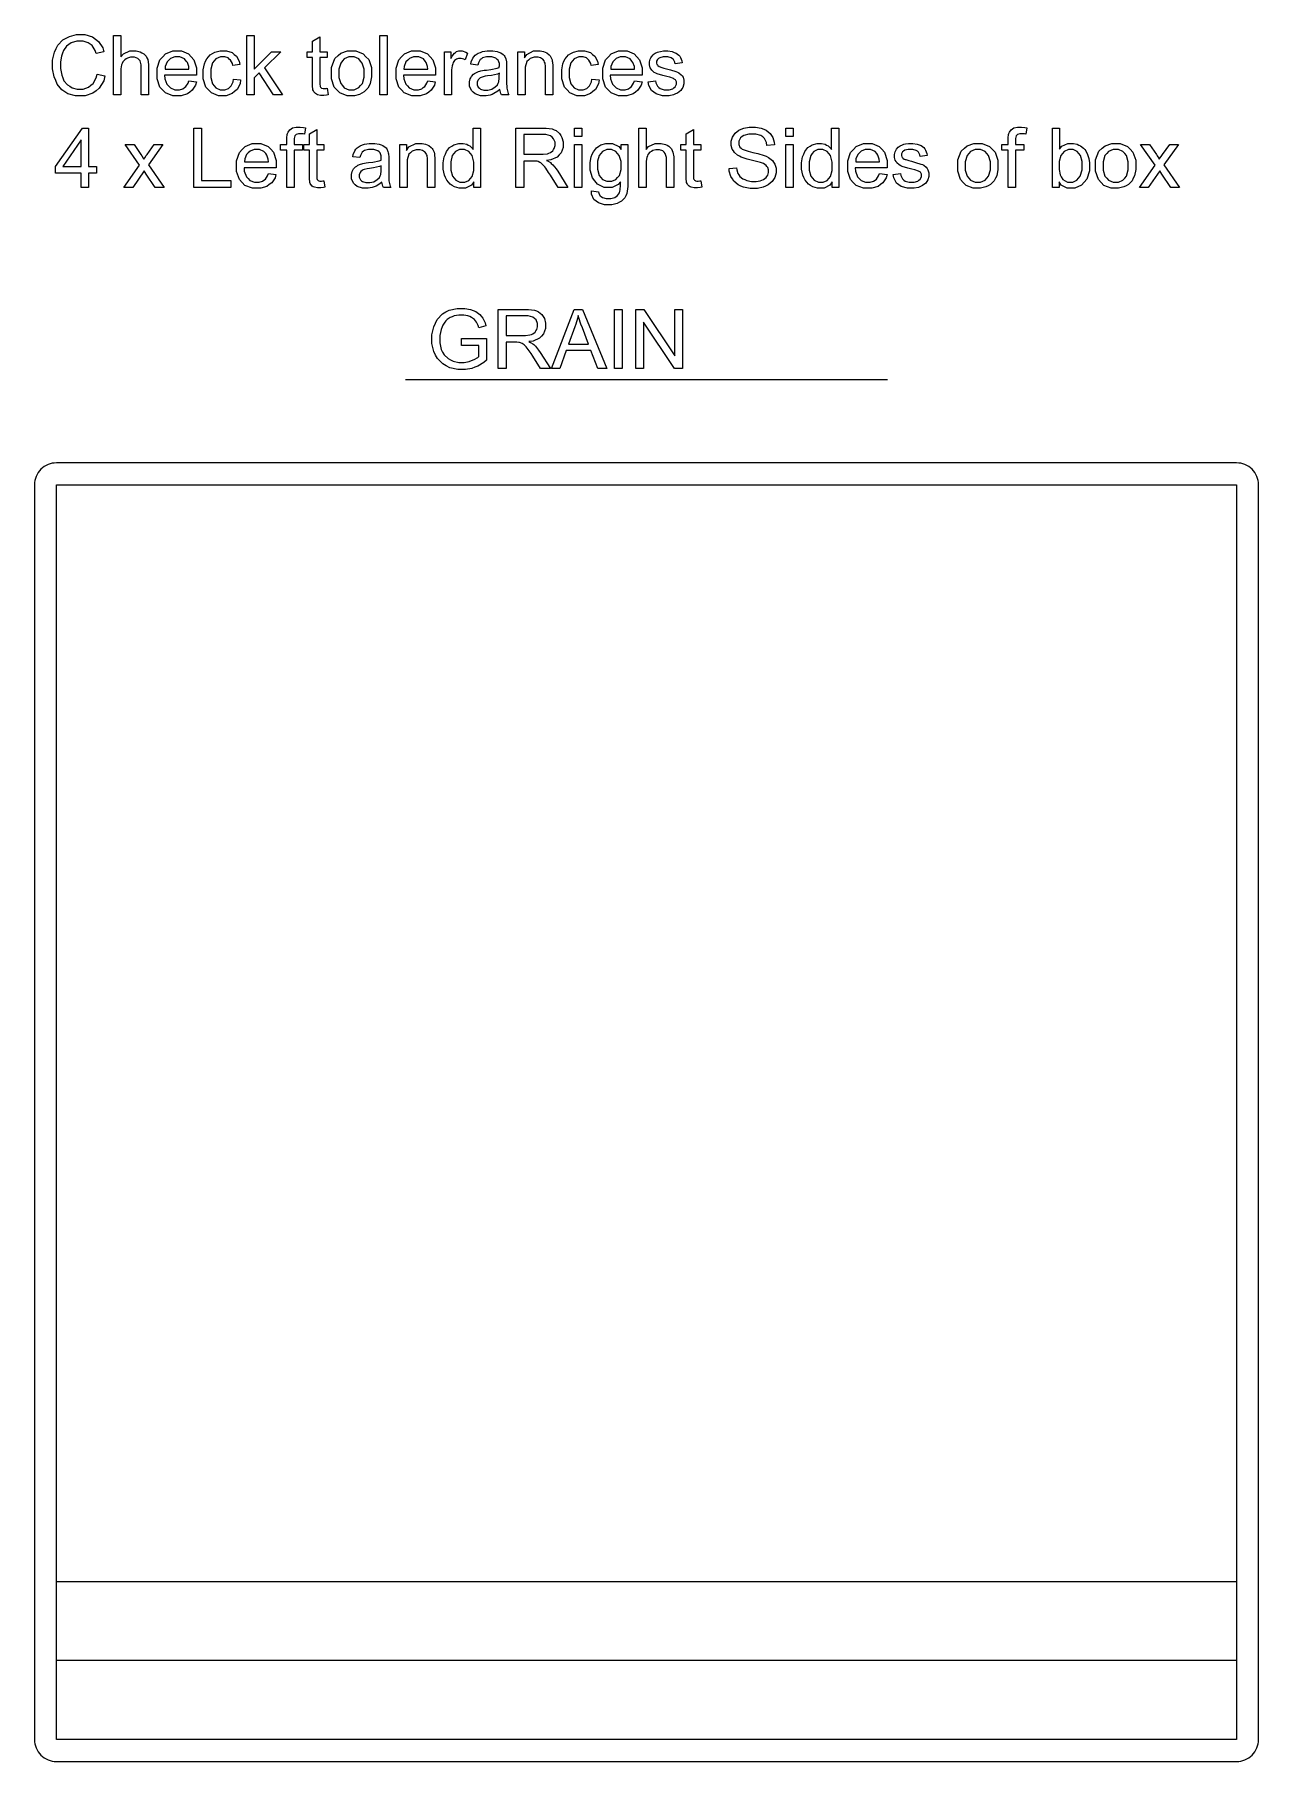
# Model space of a CAD drawing. Extents: x -3889 to -458, y -943 to -393.
# Drawn here: x -2701.5 to -2422.5, y -815.1 to -421.4 of the extents above; entities that cross this region are included whole.
import ezdxf

# ---------------------------------------------------------------- set-up
doc = ezdxf.new("R2010")
doc.units = 0
for name, color, linetype in [('ANNO', 7, 'CONTINUOUS'), ('NEST-BOUNDARY', 7, 'CONTINUOUS'), ('POCKET-6_2', 30, 'CONTINUOUS'), ('PROFILE', 5, 'CONTINUOUS')]:
    doc.layers.add(name, color=color, linetype=linetype)

msp = doc.modelspace()

# ---------------------------------------------------------------- linework, layer by layer
at = {"layer": 'ANNO'}
for points in [[(-2687.2, -430.44), (-2685.42, -430.89), (-2685.7, -431.99), (-2686.71, -433.67), (-2687.44, -434.24), (-2688.17, -434.82), (-2689.95, -435.4), (-2691.01, -435.4), (-2692.1, -435.4), (-2693.87, -434.96), (-2694.55, -434.51), (-2695.23, -434.07), (-2696.27, -432.78), (-2696.63, -431.94), (-2696.99, -431.09), (-2697.34, -429.29), (-2697.34, -428.32), (-2697.34, -427.26), (-2696.94, -425.43), (-2696.54, -424.64), (-2696.14, -423.86), (-2694.99, -422.66), (-2694.25, -422.26), (-2693.51, -421.85), (-2691.87, -421.44), (-2690.98, -421.44), (-2689.97, -421.44), (-2688.26, -421.96), (-2687.57, -422.47), (-2686.89, -422.99), (-2685.92, -424.44), (-2685.65, -425.37), (-2687.41, -425.78), (-2687.64, -425.05), (-2688.32, -423.97), (-2688.77, -423.64), (-2689.22, -423.3), (-2690.34, -422.97), (-2691.02, -422.97), (-2691.79, -422.97), (-2693.09, -423.34), (-2693.62, -423.71), (-2694.14, -424.09), (-2694.87, -425.09), (-2695.08, -425.72), (-2695.3, -426.34), (-2695.51, -427.64), (-2695.51, -428.31), (-2695.51, -429.17), (-2695.26, -430.67), (-2695.01, -431.32), (-2694.76, -431.96), (-2693.97, -432.92), (-2693.45, -433.24), (-2692.92, -433.56), (-2691.77, -433.87), (-2691.15, -433.87), (-2690.4, -433.87), (-2689.13, -433.44), (-2688.61, -433.01), (-2688.09, -432.57), (-2687.39, -431.29)], [(-2683.44, -435.17), (-2683.44, -421.67), (-2681.78, -421.67), (-2681.78, -426.51), (-2681.2, -425.84), (-2679.74, -425.17), (-2678.86, -425.17), (-2678.32, -425.17), (-2677.37, -425.38), (-2676.97, -425.59), (-2676.58, -425.81), (-2676, -426.4), (-2675.83, -426.78), (-2675.66, -427.16), (-2675.49, -428.25), (-2675.49, -428.97), (-2675.49, -435.17), (-2677.15, -435.17), (-2677.15, -428.97), (-2677.15, -428.35), (-2677.42, -427.45), (-2677.68, -427.16), (-2677.95, -426.88), (-2678.71, -426.6), (-2679.2, -426.6), (-2679.57, -426.6), (-2680.26, -426.79), (-2680.58, -426.98), (-2680.9, -427.17), (-2681.37, -427.69), (-2681.5, -428.02), (-2681.64, -428.34), (-2681.78, -429.24), (-2681.78, -429.82), (-2681.78, -435.17)], [(-2653.05, -435.17), (-2653.05, -421.67), (-2651.39, -421.67), (-2651.39, -429.35), (-2647.47, -425.38), (-2645.33, -425.38), (-2649.07, -429.02), (-2644.95, -435.17), (-2646.99, -435.17), (-2650.24, -430.17), (-2651.39, -431.29), (-2651.39, -435.17)], [(-2634.78, -433.69), (-2634.54, -435.16), (-2634.89, -435.23), (-2635.52, -435.3), (-2635.79, -435.3), (-2636.24, -435.3), (-2636.94, -435.16), (-2637.19, -435.02), (-2637.44, -434.88), (-2637.79, -434.5), (-2637.89, -434.27), (-2637.99, -434.03), (-2638.09, -433.05), (-2638.09, -432.3), (-2638.09, -426.66), (-2639.32, -426.66), (-2639.32, -425.38), (-2638.09, -425.38), (-2638.09, -422.96), (-2636.43, -421.97), (-2636.43, -425.38), (-2634.78, -425.38), (-2634.78, -426.66), (-2636.43, -426.66), (-2636.43, -432.4), (-2636.43, -432.75), (-2636.39, -433.21), (-2636.34, -433.31), (-2636.3, -433.41), (-2636.16, -433.57), (-2636.06, -433.63), (-2635.97, -433.69), (-2635.69, -433.75), (-2635.5, -433.75), (-2635.37, -433.75), (-2635.01, -433.72)], [(-2622.73, -435.17), (-2622.73, -421.67), (-2621.07, -421.67), (-2621.07, -435.17)], [(-2666.28, -432.01), (-2664.57, -432.23), (-2664.77, -432.98), (-2665.52, -434.14), (-2666.07, -434.56), (-2666.61, -434.97), (-2668.01, -435.39), (-2668.86, -435.39), (-2669.93, -435.39), (-2671.63, -434.73), (-2672.26, -434.06), (-2672.89, -433.4), (-2673.52, -431.55), (-2673.52, -430.36), (-2673.52, -429.13), (-2672.88, -427.21), (-2672.25, -426.53), (-2671.61, -425.85), (-2669.97, -425.17), (-2668.95, -425.17), (-2667.97, -425.17), (-2666.37, -425.83), (-2665.75, -426.5), (-2665.13, -427.17), (-2664.51, -429.05), (-2664.51, -430.26), (-2664.51, -430.33), (-2664.52, -430.55), (-2664.52, -430.7), (-2671.81, -430.7), (-2671.77, -431.51), (-2671.31, -432.74), (-2670.9, -433.17), (-2670.49, -433.59), (-2669.47, -434.02), (-2668.86, -434.02), (-2668.41, -434.02), (-2667.63, -433.78), (-2667.31, -433.54), (-2666.98, -433.3), (-2666.47, -432.54)], [(-2671.72, -429.34), (-2666.27, -429.34), (-2666.32, -428.72), (-2666.63, -427.8), (-2666.89, -427.49), (-2667.29, -427.01), (-2668.31, -426.53), (-2668.94, -426.53), (-2669.51, -426.53), (-2670.47, -426.91), (-2670.86, -427.29), (-2671.25, -427.68), (-2671.68, -428.7)], [(-2656.11, -431.58), (-2654.48, -431.79), (-2654.61, -432.64), (-2655.3, -433.96), (-2655.85, -434.43), (-2656.4, -434.91), (-2657.75, -435.39), (-2658.54, -435.39), (-2659.55, -435.39), (-2661.16, -434.73), (-2661.77, -434.07), (-2662.38, -433.42), (-2662.99, -431.54), (-2662.99, -430.31), (-2662.99, -429.52), (-2662.72, -428.14), (-2662.46, -427.54), (-2662.2, -426.95), (-2661.4, -426.06), (-2660.87, -425.76), (-2660.33, -425.46), (-2659.17, -425.17), (-2658.54, -425.17), (-2657.74, -425.17), (-2656.44, -425.57), (-2655.94, -425.97), (-2655.43, -426.38), (-2654.79, -427.53), (-2654.64, -428.27), (-2656.25, -428.51), (-2656.36, -428.02), (-2656.77, -427.28), (-2657.06, -427.03), (-2657.35, -426.78), (-2658.06, -426.53), (-2658.47, -426.53), (-2659.1, -426.53), (-2660.11, -426.98), (-2660.5, -427.43), (-2660.89, -427.88), (-2661.28, -429.3), (-2661.28, -430.27), (-2661.28, -431.25), (-2660.91, -432.68), (-2660.53, -433.13), (-2660.16, -433.58), (-2659.17, -434.02), (-2658.57, -434.02), (-2658.08, -434.02), (-2657.27, -433.72), (-2656.94, -433.42), (-2656.61, -433.12), (-2656.2, -432.2)], [(-2633.79, -430.28), (-2633.79, -428.92), (-2633.03, -426.91), (-2632.28, -426.25), (-2631.65, -425.71), (-2630.11, -425.17), (-2629.2, -425.17), (-2628.2, -425.17), (-2626.55, -425.83), (-2625.91, -426.49), (-2625.27, -427.15), (-2624.63, -428.97), (-2624.63, -430.14), (-2624.63, -431.08), (-2624.92, -432.57), (-2625.2, -433.11), (-2625.48, -433.65), (-2626.3, -434.49), (-2626.84, -434.79), (-2627.39, -435.09), (-2628.56, -435.39), (-2629.2, -435.39), (-2630.23, -435.39), (-2631.89, -434.73), (-2632.52, -434.07), (-2633.15, -433.41), (-2633.79, -431.51)], [(-2632.08, -430.28), (-2632.08, -431.22), (-2631.67, -432.62), (-2631.27, -433.09), (-2630.86, -433.56), (-2629.83, -434.02), (-2629.2, -434.02), (-2628.59, -434.02), (-2627.56, -433.55), (-2627.15, -433.08), (-2626.74, -432.61), (-2626.33, -431.18), (-2626.33, -430.22), (-2626.33, -429.32), (-2626.75, -427.94), (-2627.16, -427.48), (-2627.57, -427.01), (-2628.59, -426.54), (-2629.2, -426.54), (-2629.83, -426.54), (-2630.86, -427.01), (-2631.27, -427.47), (-2631.67, -427.94), (-2632.08, -429.34)], [(-2611.83, -432.01), (-2610.11, -432.23), (-2610.31, -432.98), (-2611.06, -434.14), (-2611.61, -434.56), (-2612.15, -434.97), (-2613.55, -435.39), (-2614.4, -435.39), (-2615.47, -435.39), (-2617.17, -434.73), (-2617.8, -434.06), (-2618.43, -433.4), (-2619.06, -431.55), (-2619.06, -430.36), (-2619.06, -429.13), (-2618.42, -427.21), (-2617.79, -426.53), (-2617.15, -425.85), (-2615.51, -425.17), (-2614.5, -425.17), (-2613.52, -425.17), (-2611.91, -425.83), (-2611.29, -426.5), (-2610.67, -427.17), (-2610.05, -429.05), (-2610.05, -430.26), (-2610.05, -430.33), (-2610.06, -430.55), (-2610.06, -430.7), (-2617.36, -430.7), (-2617.31, -431.51), (-2616.85, -432.74), (-2616.45, -433.17), (-2616.04, -433.59), (-2615.01, -434.02), (-2614.4, -434.02), (-2613.95, -434.02), (-2613.17, -433.78), (-2612.85, -433.54), (-2612.53, -433.3), (-2612.01, -432.54)], [(-2617.26, -429.34), (-2611.81, -429.34), (-2611.86, -428.72), (-2612.18, -427.8), (-2612.43, -427.49), (-2612.83, -427.01), (-2613.85, -426.53), (-2614.48, -426.53), (-2615.05, -426.53), (-2616.01, -426.91), (-2616.4, -427.29), (-2616.79, -427.68), (-2617.22, -428.7)], [(-2608.04, -435.17), (-2608.04, -425.38), (-2606.54, -425.38), (-2606.54, -426.87), (-2606.26, -426.35), (-2605.73, -425.66), (-2605.49, -425.5), (-2605.25, -425.33), (-2604.72, -425.17), (-2604.43, -425.17), (-2604.02, -425.17), (-2603.17, -425.43), (-2602.74, -425.7), (-2603.31, -427.23), (-2603.61, -427.06), (-2604.22, -426.88), (-2604.52, -426.88), (-2604.79, -426.88), (-2605.28, -427.04), (-2605.49, -427.21), (-2605.71, -427.37), (-2606.01, -427.82), (-2606.1, -428.11), (-2606.24, -428.56), (-2606.38, -429.52), (-2606.38, -430.05), (-2606.38, -435.17)], [(-2595.38, -433.97), (-2595.84, -434.36), (-2596.73, -434.91), (-2597.15, -435.07), (-2597.58, -435.23), (-2598.49, -435.39), (-2598.98, -435.39), (-2599.78, -435.39), (-2601.02, -434.99), (-2601.45, -434.6), (-2601.88, -434.21), (-2602.32, -433.2), (-2602.32, -432.59), (-2602.32, -432.23), (-2602.15, -431.57), (-2601.99, -431.28), (-2601.83, -430.98), (-2601.4, -430.5), (-2601.14, -430.32), (-2600.87, -430.14), (-2600.28, -429.87), (-2599.94, -429.78), (-2599.7, -429.71), (-2598.97, -429.59), (-2598.47, -429.53), (-2597.47, -429.41), (-2596, -429.13), (-2595.52, -428.96), (-2595.52, -428.79), (-2595.51, -428.57), (-2595.51, -428.53), (-2595.51, -428.02), (-2595.75, -427.31), (-2595.98, -427.1), (-2596.3, -426.82), (-2597.24, -426.54), (-2597.87, -426.54), (-2598.45, -426.54), (-2599.31, -426.75), (-2599.59, -426.95), (-2599.87, -427.15), (-2600.28, -427.88), (-2600.41, -428.39), (-2602.03, -428.18), (-2601.92, -427.66), (-2601.56, -426.82), (-2601.31, -426.5), (-2601.05, -426.18), (-2600.32, -425.68), (-2599.84, -425.51), (-2599.36, -425.34), (-2598.25, -425.17), (-2597.62, -425.17), (-2597, -425.17), (-2595.98, -425.31), (-2595.59, -425.46), (-2595.2, -425.61), (-2594.62, -425.98), (-2594.44, -426.2), (-2594.25, -426.43), (-2594, -426.99), (-2593.92, -427.33), (-2593.88, -427.54), (-2593.84, -428.31), (-2593.84, -428.86), (-2593.84, -431.07), (-2593.84, -432.22), (-2593.79, -433.69), (-2593.73, -433.99), (-2593.68, -434.3), (-2593.47, -434.89), (-2593.31, -435.17), (-2595.04, -435.17), (-2595.17, -434.91), (-2595.34, -434.31)], [(-2591.27, -435.17), (-2591.27, -425.38), (-2589.78, -425.38), (-2589.78, -426.77), (-2589.24, -425.97), (-2587.69, -425.17), (-2586.67, -425.17), (-2586.23, -425.17), (-2585.42, -425.33), (-2585.05, -425.48), (-2584.68, -425.64), (-2584.13, -426.06), (-2583.94, -426.32), (-2583.76, -426.58), (-2583.5, -427.19), (-2583.43, -427.54), (-2583.38, -427.77), (-2583.34, -428.58), (-2583.34, -429.15), (-2583.34, -435.17), (-2585, -435.17), (-2585, -429.22), (-2585, -428.71), (-2585.09, -427.95), (-2585.19, -427.7), (-2585.29, -427.45), (-2585.63, -427.05), (-2585.87, -426.9), (-2586.12, -426.75), (-2586.69, -426.6), (-2587.03, -426.6), (-2587.55, -426.6), (-2588.46, -426.93), (-2588.85, -427.27), (-2589.23, -427.61), (-2589.61, -428.88), (-2589.61, -429.82), (-2589.61, -435.17)], [(-2574.43, -431.58), (-2572.79, -431.79), (-2572.93, -432.64), (-2573.61, -433.96), (-2574.16, -434.43), (-2574.71, -434.91), (-2576.06, -435.39), (-2576.86, -435.39), (-2577.86, -435.39), (-2579.47, -434.73), (-2580.08, -434.07), (-2580.69, -433.42), (-2581.3, -431.54), (-2581.3, -430.31), (-2581.3, -429.52), (-2581.04, -428.14), (-2580.77, -427.54), (-2580.51, -426.95), (-2579.71, -426.06), (-2579.18, -425.76), (-2578.64, -425.46), (-2577.48, -425.17), (-2576.85, -425.17), (-2576.06, -425.17), (-2574.76, -425.57), (-2574.25, -425.97), (-2573.74, -426.38), (-2573.1, -427.53), (-2572.95, -428.27), (-2574.56, -428.51), (-2574.68, -428.02), (-2575.08, -427.28), (-2575.37, -427.03), (-2575.67, -426.78), (-2576.37, -426.53), (-2576.78, -426.53), (-2577.41, -426.53), (-2578.42, -426.98), (-2578.82, -427.43), (-2579.21, -427.88), (-2579.6, -429.3), (-2579.6, -430.27), (-2579.6, -431.25), (-2579.22, -432.68), (-2578.84, -433.13), (-2578.47, -433.58), (-2577.48, -434.02), (-2576.88, -434.02), (-2576.39, -434.02), (-2575.58, -433.72), (-2575.25, -433.42), (-2574.93, -433.12), (-2574.51, -432.2)], [(-2564.7, -432.01), (-2562.98, -432.23), (-2563.18, -432.98), (-2563.93, -434.14), (-2564.48, -434.56), (-2565.03, -434.97), (-2566.42, -435.39), (-2567.27, -435.39), (-2568.35, -435.39), (-2570.05, -434.73), (-2570.67, -434.06), (-2571.3, -433.4), (-2571.93, -431.55), (-2571.93, -430.36), (-2571.93, -429.13), (-2571.29, -427.21), (-2570.66, -426.53), (-2570.02, -425.85), (-2568.38, -425.17), (-2567.37, -425.17), (-2566.39, -425.17), (-2564.79, -425.83), (-2564.17, -426.5), (-2563.54, -427.17), (-2562.92, -429.05), (-2562.92, -430.26), (-2562.92, -430.33), (-2562.93, -430.55), (-2562.93, -430.7), (-2570.23, -430.7), (-2570.18, -431.51), (-2569.73, -432.74), (-2569.32, -433.17), (-2568.91, -433.59), (-2567.89, -434.02), (-2567.27, -434.02), (-2566.82, -434.02), (-2566.04, -433.78), (-2565.72, -433.54), (-2565.4, -433.3), (-2564.89, -432.54)], [(-2570.13, -429.34), (-2564.68, -429.34), (-2564.73, -428.72), (-2565.05, -427.8), (-2565.3, -427.49), (-2565.7, -427.01), (-2566.73, -426.53), (-2567.36, -426.53), (-2567.93, -426.53), (-2568.88, -426.91), (-2569.27, -427.29), (-2569.66, -427.68), (-2570.09, -428.7)], [(-2561.56, -432.24), (-2559.93, -431.98), (-2559.86, -432.48), (-2559.47, -433.23), (-2559.16, -433.5), (-2558.84, -433.76), (-2557.96, -434.02), (-2557.39, -434.02), (-2556.82, -434.02), (-2555.98, -433.79), (-2555.7, -433.56), (-2555.42, -433.33), (-2555.15, -432.78), (-2555.15, -432.47), (-2555.15, -432.19), (-2555.39, -431.74), (-2555.63, -431.58), (-2555.8, -431.47), (-2556.65, -431.19), (-2557.33, -431.02), (-2558.24, -430.79), (-2559.5, -430.39), (-2559.86, -430.23), (-2560.21, -430.06), (-2560.74, -429.59), (-2560.93, -429.3), (-2561.11, -429), (-2561.29, -428.34), (-2561.29, -427.98), (-2561.29, -427.66), (-2561.14, -427.05), (-2560.99, -426.77), (-2560.84, -426.49), (-2560.43, -426.03), (-2560.18, -425.85), (-2559.98, -425.7), (-2559.46, -425.46), (-2559.12, -425.36), (-2558.79, -425.27), (-2558.07, -425.17), (-2557.69, -425.17), (-2557.11, -425.17), (-2556.1, -425.33), (-2555.67, -425.5), (-2555.23, -425.66), (-2554.59, -426.11), (-2554.38, -426.39), (-2554.18, -426.68), (-2553.89, -427.43), (-2553.81, -427.91), (-2555.43, -428.12), (-2555.49, -427.75), (-2555.81, -427.16), (-2556.07, -426.95), (-2556.34, -426.74), (-2557.08, -426.53), (-2557.57, -426.53), (-2558.14, -426.53), (-2558.95, -426.72), (-2559.2, -426.91), (-2559.44, -427.1), (-2559.68, -427.54), (-2559.68, -427.79), (-2559.68, -427.95), (-2559.58, -428.24), (-2559.48, -428.37), (-2559.38, -428.5), (-2559.06, -428.72), (-2558.85, -428.81), (-2558.72, -428.86), (-2557.99, -429.07), (-2557.38, -429.24), (-2556.5, -429.47), (-2555.28, -429.85), (-2554.93, -430), (-2554.58, -430.15), (-2554.04, -430.59), (-2553.84, -430.87), (-2553.64, -431.16), (-2553.45, -431.87), (-2553.45, -432.29), (-2553.45, -432.71), (-2553.69, -433.49), (-2553.93, -433.85), (-2554.17, -434.22), (-2554.87, -434.78), (-2555.32, -434.99), (-2555.78, -435.19), (-2556.81, -435.39), (-2557.38, -435.39), (-2558.34, -435.39), (-2559.79, -434.99), (-2560.29, -434.59), (-2560.79, -434.2), (-2561.42, -433.02)], [(-2595.51, -430.26), (-2595.96, -430.44), (-2597.32, -430.75), (-2598.22, -430.88), (-2598.73, -430.96), (-2599.45, -431.12), (-2599.66, -431.21), (-2599.88, -431.31), (-2600.2, -431.58), (-2600.32, -431.75), (-2600.43, -431.93), (-2600.55, -432.32), (-2600.55, -432.54), (-2600.55, -432.87), (-2600.3, -433.43), (-2600.05, -433.65), (-2599.8, -433.87), (-2599.06, -434.09), (-2598.58, -434.09), (-2598.1, -434.09), (-2597.25, -433.88), (-2596.88, -433.67), (-2596.51, -433.46), (-2595.96, -432.89), (-2595.79, -432.52), (-2595.66, -432.24), (-2595.52, -431.41), (-2595.52, -430.86)], [(-2690.84, -456.27), (-2690.84, -453.04), (-2696.68, -453.04), (-2696.68, -451.53), (-2690.53, -442.78), (-2689.18, -442.78), (-2689.18, -451.53), (-2687.35, -451.53), (-2687.35, -453.04), (-2689.18, -453.04), (-2689.18, -456.27)], [(-2665.17, -456.27), (-2665.17, -442.77), (-2663.39, -442.77), (-2663.39, -454.68), (-2656.75, -454.68), (-2656.75, -456.27)], [(-2643.96, -456.27), (-2643.96, -447.76), (-2645.42, -447.76), (-2645.42, -446.48), (-2643.96, -446.48), (-2643.96, -445.44), (-2643.96, -444.95), (-2643.87, -444.22), (-2643.79, -443.98), (-2643.67, -443.66), (-2643.25, -443.14), (-2642.94, -442.94), (-2642.64, -442.74), (-2641.8, -442.54), (-2641.26, -442.54), (-2640.91, -442.54), (-2640.13, -442.62), (-2639.71, -442.71), (-2639.96, -444.14), (-2640.22, -444.1), (-2640.7, -444.05), (-2640.93, -444.05), (-2641.31, -444.05), (-2641.84, -444.21), (-2642, -444.37), (-2642.16, -444.54), (-2642.31, -445.14), (-2642.31, -445.58), (-2642.31, -446.48), (-2640.41, -446.48), (-2640.41, -447.76), (-2642.3, -447.76), (-2642.3, -456.27)], [(-2635.5, -454.79), (-2635.26, -456.26), (-2635.61, -456.33), (-2636.23, -456.4), (-2636.51, -456.4), (-2636.96, -456.4), (-2637.66, -456.26), (-2637.91, -456.12), (-2638.16, -455.98), (-2638.51, -455.6), (-2638.61, -455.37), (-2638.71, -455.13), (-2638.81, -454.15), (-2638.81, -453.4), (-2638.81, -447.76), (-2640.04, -447.76), (-2640.04, -446.48), (-2638.81, -446.48), (-2638.81, -444.06), (-2637.15, -443.07), (-2637.15, -446.48), (-2635.5, -446.48), (-2635.5, -447.76), (-2637.15, -447.76), (-2637.15, -453.5), (-2637.15, -453.85), (-2637.1, -454.31), (-2637.06, -454.41), (-2637.02, -454.51), (-2636.88, -454.67), (-2636.78, -454.73), (-2636.68, -454.79), (-2636.4, -454.85), (-2636.22, -454.85), (-2636.08, -454.85), (-2635.72, -454.82)], [(-2601.36, -456.27), (-2601.36, -455.03), (-2601.82, -455.76), (-2603.19, -456.49), (-2604.09, -456.49), (-2604.68, -456.49), (-2605.75, -456.16), (-2606.24, -455.84), (-2606.73, -455.52), (-2607.49, -454.62), (-2607.76, -454.04), (-2608.03, -453.46), (-2608.3, -452.14), (-2608.3, -451.39), (-2608.3, -450.65), (-2608.06, -449.33), (-2607.81, -448.73), (-2607.57, -448.13), (-2606.84, -447.22), (-2606.35, -446.9), (-2605.86, -446.58), (-2604.78, -446.27), (-2604.17, -446.27), (-2603.73, -446.27), (-2602.95, -446.45), (-2602.6, -446.64), (-2602.26, -446.83), (-2601.7, -447.32), (-2601.48, -447.62), (-2601.48, -442.77), (-2599.82, -442.77), (-2599.82, -456.27)], [(-2591.73, -456.27), (-2591.73, -442.77), (-2585.76, -442.77), (-2584.86, -442.77), (-2583.49, -442.95), (-2583.02, -443.13), (-2582.55, -443.32), (-2581.8, -443.96), (-2581.52, -444.42), (-2581.24, -444.88), (-2580.96, -445.9), (-2580.96, -446.45), (-2580.96, -447.17), (-2581.43, -448.38), (-2581.89, -448.87), (-2582.35, -449.37), (-2583.79, -449.99), (-2584.76, -450.13), (-2584.4, -450.3), (-2583.87, -450.63), (-2583.68, -450.8), (-2583.29, -451.16), (-2582.55, -452.06), (-2582.2, -452.6), (-2579.87, -456.27), (-2582.1, -456.27), (-2583.88, -453.46), (-2584.28, -452.85), (-2584.92, -451.92), (-2585.17, -451.6), (-2585.42, -451.28), (-2585.88, -450.83), (-2586.08, -450.7), (-2586.28, -450.57), (-2586.68, -450.39), (-2586.89, -450.34), (-2587.04, -450.31), (-2587.54, -450.28), (-2587.88, -450.28), (-2589.95, -450.28), (-2589.95, -456.27)], [(-2589.95, -448.72), (-2586.12, -448.72), (-2585.51, -448.72), (-2584.55, -448.6), (-2584.21, -448.47), (-2583.86, -448.34), (-2583.34, -447.94), (-2583.16, -447.66), (-2582.98, -447.38), (-2582.8, -446.77), (-2582.8, -446.45), (-2582.8, -445.97), (-2583.14, -445.18), (-2583.49, -444.87), (-2583.84, -444.56), (-2584.94, -444.25), (-2585.69, -444.25), (-2589.95, -444.25)], [(-2578.36, -444.67), (-2578.36, -442.77), (-2576.7, -442.77), (-2576.7, -444.67)], [(-2563.71, -456.27), (-2563.71, -442.77), (-2562.05, -442.77), (-2562.05, -447.61), (-2561.47, -446.94), (-2560.01, -446.27), (-2559.13, -446.27), (-2558.59, -446.27), (-2557.64, -446.48), (-2557.24, -446.69), (-2556.84, -446.91), (-2556.27, -447.5), (-2556.1, -447.88), (-2555.93, -448.26), (-2555.76, -449.35), (-2555.76, -450.07), (-2555.76, -456.27), (-2557.42, -456.27), (-2557.42, -450.07), (-2557.42, -449.45), (-2557.69, -448.55), (-2557.95, -448.26), (-2558.22, -447.98), (-2558.98, -447.7), (-2559.47, -447.7), (-2559.84, -447.7), (-2560.53, -447.89), (-2560.85, -448.08), (-2561.17, -448.27), (-2561.64, -448.79), (-2561.77, -449.12), (-2561.91, -449.44), (-2562.05, -450.34), (-2562.05, -450.92), (-2562.05, -456.27)], [(-2549.61, -454.79), (-2549.37, -456.26), (-2549.72, -456.33), (-2550.35, -456.4), (-2550.62, -456.4), (-2551.07, -456.4), (-2551.77, -456.26), (-2552.02, -456.12), (-2552.27, -455.98), (-2552.62, -455.6), (-2552.72, -455.37), (-2552.82, -455.13), (-2552.92, -454.15), (-2552.92, -453.4), (-2552.92, -447.76), (-2554.15, -447.76), (-2554.15, -446.48), (-2552.92, -446.48), (-2552.92, -444.06), (-2551.26, -443.07), (-2551.26, -446.48), (-2549.61, -446.48), (-2549.61, -447.76), (-2551.26, -447.76), (-2551.26, -453.5), (-2551.26, -453.85), (-2551.22, -454.31), (-2551.17, -454.41), (-2551.13, -454.51), (-2550.99, -454.67), (-2550.89, -454.73), (-2550.79, -454.79), (-2550.51, -454.85), (-2550.33, -454.85), (-2550.2, -454.85), (-2549.84, -454.82)], [(-2543.13, -451.94), (-2541.45, -451.79), (-2541.39, -452.3), (-2541.11, -453.13), (-2540.89, -453.45), (-2540.67, -453.78), (-2540, -454.3), (-2539.54, -454.5), (-2539.08, -454.71), (-2538.05, -454.91), (-2537.47, -454.91), (-2536.96, -454.91), (-2536.06, -454.75), (-2535.67, -454.6), (-2535.28, -454.45), (-2534.7, -454.03), (-2534.51, -453.77), (-2534.32, -453.5), (-2534.13, -452.92), (-2534.13, -452.61), (-2534.13, -452.29), (-2534.32, -451.74), (-2534.5, -451.5), (-2534.69, -451.26), (-2535.3, -450.87), (-2535.72, -450.71), (-2535.99, -450.6), (-2537.19, -450.27), (-2538.12, -450.05), (-2539.05, -449.82), (-2540.35, -449.4), (-2540.73, -449.2), (-2541.21, -448.95), (-2541.93, -448.32), (-2542.16, -447.95), (-2542.4, -447.57), (-2542.63, -446.73), (-2542.63, -446.26), (-2542.63, -445.75), (-2542.34, -444.8), (-2542.06, -444.35), (-2541.77, -443.91), (-2540.92, -443.23), (-2540.36, -443), (-2539.81, -442.77), (-2538.57, -442.54), (-2537.89, -442.54), (-2537.14, -442.54), (-2535.82, -442.78), (-2535.24, -443.02), (-2534.67, -443.27), (-2533.79, -443.98), (-2533.48, -444.45), (-2533.17, -444.92), (-2532.84, -445.98), (-2532.82, -446.58), (-2534.53, -446.71), (-2534.6, -446.07), (-2535.07, -445.1), (-2535.47, -444.77), (-2535.87, -444.45), (-2537.04, -444.12), (-2537.82, -444.12), (-2538.63, -444.12), (-2539.81, -444.42), (-2540.18, -444.71), (-2540.55, -445.01), (-2540.92, -445.73), (-2540.92, -446.15), (-2540.92, -446.51), (-2540.66, -447.11), (-2540.4, -447.34), (-2540.14, -447.58), (-2538.79, -448.06), (-2537.7, -448.31), (-2536.62, -448.55), (-2535.12, -448.98), (-2534.72, -449.17), (-2534.13, -449.44), (-2533.26, -450.13), (-2532.98, -450.54), (-2532.7, -450.96), (-2532.42, -451.92), (-2532.42, -452.46), (-2532.42, -453), (-2532.72, -454.01), (-2533.03, -454.49), (-2533.34, -454.97), (-2534.22, -455.71), (-2534.8, -455.97), (-2535.37, -456.23), (-2536.67, -456.5), (-2537.39, -456.5), (-2538.31, -456.5), (-2539.84, -456.23), (-2540.46, -455.97), (-2541.07, -455.7), (-2542.04, -454.9), (-2542.39, -454.36), (-2542.75, -453.82), (-2543.12, -452.61)], [(-2530.17, -444.67), (-2530.17, -442.77), (-2528.51, -442.77), (-2528.51, -444.67)], [(-2519.67, -456.27), (-2519.67, -455.03), (-2520.14, -455.76), (-2521.5, -456.49), (-2522.4, -456.49), (-2522.99, -456.49), (-2524.06, -456.16), (-2524.55, -455.84), (-2525.04, -455.52), (-2525.8, -454.62), (-2526.07, -454.04), (-2526.34, -453.46), (-2526.61, -452.14), (-2526.61, -451.39), (-2526.61, -450.65), (-2526.37, -449.33), (-2526.12, -448.73), (-2525.88, -448.13), (-2525.15, -447.22), (-2524.66, -446.9), (-2524.18, -446.58), (-2523.09, -446.27), (-2522.48, -446.27), (-2522.04, -446.27), (-2521.26, -446.45), (-2520.91, -446.64), (-2520.57, -446.83), (-2520.01, -447.32), (-2519.79, -447.62), (-2519.79, -442.77), (-2518.13, -442.77), (-2518.13, -456.27)], [(-2479.52, -456.27), (-2479.52, -447.76), (-2480.98, -447.76), (-2480.98, -446.48), (-2479.52, -446.48), (-2479.52, -445.44), (-2479.52, -444.95), (-2479.43, -444.22), (-2479.34, -443.98), (-2479.22, -443.66), (-2478.8, -443.14), (-2478.5, -442.94), (-2478.2, -442.74), (-2477.36, -442.54), (-2476.81, -442.54), (-2476.46, -442.54), (-2475.69, -442.62), (-2475.27, -442.71), (-2475.51, -444.14), (-2475.77, -444.1), (-2476.26, -444.05), (-2476.49, -444.05), (-2476.87, -444.05), (-2477.4, -444.21), (-2477.56, -444.37), (-2477.71, -444.54), (-2477.87, -445.14), (-2477.87, -445.58), (-2477.87, -446.48), (-2475.97, -446.48), (-2475.97, -447.76), (-2477.86, -447.76), (-2477.86, -456.27)], [(-2467.91, -456.27), (-2469.45, -456.27), (-2469.45, -442.77), (-2467.79, -442.77), (-2467.79, -447.58), (-2467.27, -446.92), (-2465.93, -446.27), (-2465.11, -446.27), (-2464.66, -446.27), (-2463.81, -446.45), (-2463.41, -446.63), (-2463, -446.81), (-2462.34, -447.32), (-2462.08, -447.65), (-2461.82, -447.98), (-2461.41, -448.78), (-2461.27, -449.24), (-2461.12, -449.7), (-2460.97, -450.7), (-2460.97, -451.23), (-2460.97, -452.49), (-2461.59, -454.43), (-2462.22, -455.11), (-2462.84, -455.8), (-2464.33, -456.49), (-2465.2, -456.49), (-2466.06, -456.49), (-2467.42, -455.76), (-2467.91, -455.04)], [(-2690.84, -451.53), (-2690.84, -445.44), (-2695.05, -451.53)], [(-2681.08, -456.27), (-2677.5, -451.2), (-2680.81, -446.48), (-2678.75, -446.48), (-2677.22, -448.78), (-2677.01, -449.1), (-2676.68, -449.64), (-2676.55, -449.85), (-2676.35, -449.57), (-2675.98, -449.04), (-2675.81, -448.8), (-2674.18, -446.48), (-2672.19, -446.48), (-2675.49, -451.17), (-2671.94, -456.27), (-2673.96, -456.27), (-2675.98, -453.24), (-2676.45, -452.49), (-2679.07, -456.27)], [(-2648.16, -453.11), (-2646.44, -453.33), (-2646.64, -454.08), (-2647.39, -455.24), (-2647.94, -455.66), (-2648.48, -456.07), (-2649.88, -456.49), (-2650.73, -456.49), (-2651.8, -456.49), (-2653.5, -455.83), (-2654.13, -455.16), (-2654.76, -454.5), (-2655.39, -452.65), (-2655.39, -451.46), (-2655.39, -450.23), (-2654.75, -448.31), (-2654.12, -447.63), (-2653.48, -446.95), (-2651.84, -446.27), (-2650.82, -446.27), (-2649.85, -446.27), (-2648.24, -446.93), (-2647.62, -447.6), (-2647, -448.27), (-2646.38, -450.15), (-2646.38, -451.36), (-2646.38, -451.43), (-2646.39, -451.65), (-2646.39, -451.8), (-2653.69, -451.8), (-2653.64, -452.61), (-2653.18, -453.84), (-2652.77, -454.27), (-2652.37, -454.69), (-2651.34, -455.12), (-2650.73, -455.12), (-2650.28, -455.12), (-2649.5, -454.88), (-2649.18, -454.64), (-2648.85, -454.4), (-2648.34, -453.64)], [(-2653.59, -450.44), (-2648.14, -450.44), (-2648.19, -449.82), (-2648.51, -448.9), (-2648.76, -448.59), (-2649.16, -448.11), (-2650.18, -447.63), (-2650.81, -447.63), (-2651.38, -447.63), (-2652.34, -448.01), (-2652.73, -448.39), (-2653.12, -448.78), (-2653.55, -449.8)], [(-2622.27, -455.07), (-2622.73, -455.46), (-2623.62, -456.01), (-2624.05, -456.17), (-2624.47, -456.33), (-2625.38, -456.49), (-2625.87, -456.49), (-2626.68, -456.49), (-2627.91, -456.09), (-2628.35, -455.7), (-2628.78, -455.3), (-2629.21, -454.3), (-2629.21, -453.69), (-2629.21, -453.33), (-2629.05, -452.67), (-2628.88, -452.38), (-2628.72, -452.08), (-2628.29, -451.6), (-2628.03, -451.42), (-2627.76, -451.24), (-2627.17, -450.97), (-2626.84, -450.88), (-2626.59, -450.81), (-2625.86, -450.69), (-2625.37, -450.63), (-2624.36, -450.51), (-2622.89, -450.23), (-2622.42, -450.06), (-2622.41, -449.89), (-2622.41, -449.67), (-2622.41, -449.63), (-2622.41, -449.12), (-2622.64, -448.41), (-2622.88, -448.2), (-2623.19, -447.92), (-2624.13, -447.64), (-2624.76, -447.64), (-2625.34, -447.64), (-2626.21, -447.85), (-2626.48, -448.05), (-2626.76, -448.25), (-2627.17, -448.98), (-2627.31, -449.49), (-2628.93, -449.28), (-2628.82, -448.76), (-2628.45, -447.92), (-2628.2, -447.6), (-2627.95, -447.28), (-2627.21, -446.78), (-2626.74, -446.61), (-2626.26, -446.44), (-2625.15, -446.27), (-2624.52, -446.27), (-2623.89, -446.27), (-2622.87, -446.41), (-2622.48, -446.56), (-2622.09, -446.71), (-2621.51, -447.08), (-2621.33, -447.3), (-2621.15, -447.53), (-2620.89, -448.09), (-2620.82, -448.43), (-2620.77, -448.64), (-2620.73, -449.41), (-2620.73, -449.96), (-2620.73, -452.17), (-2620.73, -453.32), (-2620.68, -454.79), (-2620.63, -455.09), (-2620.57, -455.4), (-2620.36, -455.99), (-2620.21, -456.27), (-2621.93, -456.27), (-2622.06, -456.01), (-2622.23, -455.41)], [(-2618.17, -456.27), (-2618.17, -446.48), (-2616.67, -446.48), (-2616.67, -447.87), (-2616.13, -447.07), (-2614.58, -446.27), (-2613.56, -446.27), (-2613.12, -446.27), (-2612.31, -446.43), (-2611.94, -446.58), (-2611.57, -446.74), (-2611.02, -447.16), (-2610.84, -447.42), (-2610.65, -447.68), (-2610.39, -448.29), (-2610.32, -448.64), (-2610.28, -448.87), (-2610.23, -449.68), (-2610.23, -450.25), (-2610.23, -456.27), (-2611.89, -456.27), (-2611.89, -450.31), (-2611.89, -449.81), (-2611.99, -449.05), (-2612.08, -448.8), (-2612.18, -448.55), (-2612.52, -448.15), (-2612.77, -448), (-2613.01, -447.85), (-2613.59, -447.7), (-2613.92, -447.7), (-2614.45, -447.7), (-2615.36, -448.03), (-2615.74, -448.37), (-2616.12, -448.71), (-2616.51, -449.98), (-2616.51, -450.92), (-2616.51, -456.27)], [(-2606.6, -451.39), (-2606.6, -452.33), (-2606.2, -453.73), (-2605.81, -454.19), (-2605.41, -454.66), (-2604.48, -455.12), (-2603.94, -455.12), (-2603.39, -455.12), (-2602.47, -454.68), (-2602.09, -454.23), (-2601.71, -453.79), (-2601.33, -452.44), (-2601.33, -451.53), (-2601.33, -450.52), (-2601.72, -449.05), (-2602.11, -448.58), (-2602.49, -448.11), (-2603.45, -447.64), (-2604.01, -447.64), (-2604.56, -447.64), (-2605.49, -448.09), (-2605.86, -448.54), (-2606.23, -449), (-2606.6, -450.42)], [(-2578.36, -456.27), (-2578.36, -446.48), (-2576.7, -446.48), (-2576.7, -456.27)], [(-2574.49, -457.07), (-2572.88, -457.31), (-2572.83, -457.68), (-2572.55, -458.22), (-2572.32, -458.39), (-2572.01, -458.62), (-2571.17, -458.85), (-2570.64, -458.85), (-2570.06, -458.85), (-2569.18, -458.62), (-2568.86, -458.39), (-2568.55, -458.16), (-2568.13, -457.52), (-2568.02, -457.11), (-2567.95, -456.85), (-2567.89, -455.79), (-2567.9, -454.99), (-2568.44, -455.63), (-2569.79, -456.27), (-2570.6, -456.27), (-2571.61, -456.27), (-2573.17, -455.54), (-2573.72, -454.81), (-2574.27, -454.09), (-2574.82, -452.34), (-2574.82, -451.32), (-2574.82, -450.62), (-2574.57, -449.33), (-2574.32, -448.74), (-2574.07, -448.15), (-2573.33, -447.23), (-2572.85, -446.91), (-2572.37, -446.59), (-2571.24, -446.27), (-2570.59, -446.27), (-2569.73, -446.27), (-2568.3, -446.97), (-2567.74, -447.67), (-2567.74, -446.48), (-2566.21, -446.48), (-2566.21, -454.93), (-2566.21, -456.07), (-2566.44, -457.69), (-2566.68, -458.17), (-2566.91, -458.64), (-2567.64, -459.4), (-2568.15, -459.67), (-2568.65, -459.95), (-2569.89, -460.23), (-2570.63, -460.23), (-2571.5, -460.23), (-2572.91, -459.83), (-2573.45, -459.44), (-2573.99, -459.04), (-2574.51, -457.86)], [(-2573.12, -451.2), (-2573.12, -452.16), (-2572.74, -453.57), (-2572.36, -454.01), (-2571.98, -454.45), (-2571.02, -454.89), (-2570.45, -454.89), (-2569.88, -454.89), (-2568.92, -454.45), (-2568.54, -454.01), (-2568.15, -453.57), (-2567.76, -452.2), (-2567.76, -451.26), (-2567.76, -450.36), (-2568.16, -449.01), (-2568.56, -448.55), (-2568.96, -448.1), (-2569.92, -447.64), (-2570.48, -447.64), (-2571.03, -447.64), (-2571.97, -448.09), (-2572.35, -448.54), (-2572.74, -448.99), (-2573.12, -450.32)], [(-2530.17, -456.27), (-2530.17, -446.48), (-2528.51, -446.48), (-2528.51, -456.27)], [(-2524.91, -451.39), (-2524.91, -452.33), (-2524.51, -453.73), (-2524.12, -454.19), (-2523.72, -454.66), (-2522.79, -455.12), (-2522.25, -455.12), (-2521.71, -455.12), (-2520.78, -454.68), (-2520.4, -454.23), (-2520.02, -453.79), (-2519.64, -452.44), (-2519.64, -451.53), (-2519.64, -450.52), (-2520.03, -449.05), (-2520.42, -448.58), (-2520.8, -448.11), (-2521.76, -447.64), (-2522.32, -447.64), (-2522.87, -447.64), (-2523.8, -448.09), (-2524.17, -448.54), (-2524.54, -449), (-2524.91, -450.42)], [(-2508.85, -453.11), (-2507.13, -453.33), (-2507.33, -454.08), (-2508.08, -455.24), (-2508.63, -455.66), (-2509.18, -456.07), (-2510.58, -456.49), (-2511.43, -456.49), (-2512.5, -456.49), (-2514.2, -455.83), (-2514.82, -455.16), (-2515.45, -454.5), (-2516.08, -452.65), (-2516.08, -451.46), (-2516.08, -450.23), (-2515.45, -448.31), (-2514.81, -447.63), (-2514.18, -446.95), (-2512.53, -446.27), (-2511.52, -446.27), (-2510.54, -446.27), (-2508.94, -446.93), (-2508.32, -447.6), (-2507.7, -448.27), (-2507.08, -450.15), (-2507.08, -451.36), (-2507.08, -451.43), (-2507.08, -451.65), (-2507.08, -451.8), (-2514.38, -451.8), (-2514.33, -452.61), (-2513.88, -453.84), (-2513.47, -454.27), (-2513.06, -454.69), (-2512.04, -455.12), (-2511.43, -455.12), (-2510.97, -455.12), (-2510.19, -454.88), (-2509.87, -454.64), (-2509.55, -454.4), (-2509.04, -453.64)], [(-2514.28, -450.44), (-2508.83, -450.44), (-2508.89, -449.82), (-2509.2, -448.9), (-2509.46, -448.59), (-2509.85, -448.11), (-2510.88, -447.63), (-2511.51, -447.63), (-2512.08, -447.63), (-2513.04, -448.01), (-2513.42, -448.39), (-2513.81, -448.78), (-2514.24, -449.8)], [(-2505.71, -453.34), (-2504.08, -453.08), (-2504.01, -453.58), (-2503.63, -454.33), (-2503.31, -454.6), (-2502.99, -454.86), (-2502.11, -455.12), (-2501.55, -455.12), (-2500.98, -455.12), (-2500.13, -454.89), (-2499.85, -454.66), (-2499.58, -454.42), (-2499.3, -453.88), (-2499.3, -453.57), (-2499.3, -453.29), (-2499.54, -452.84), (-2499.79, -452.68), (-2499.96, -452.57), (-2500.8, -452.29), (-2501.48, -452.12), (-2502.39, -451.89), (-2503.65, -451.49), (-2504.01, -451.33), (-2504.36, -451.16), (-2504.9, -450.69), (-2505.08, -450.4), (-2505.26, -450.1), (-2505.44, -449.44), (-2505.44, -449.08), (-2505.44, -448.76), (-2505.29, -448.15), (-2505.14, -447.87), (-2504.99, -447.59), (-2504.59, -447.13), (-2504.33, -446.95), (-2504.13, -446.8), (-2503.61, -446.56), (-2503.27, -446.46), (-2502.94, -446.37), (-2502.22, -446.27), (-2501.84, -446.27), (-2501.27, -446.27), (-2500.25, -446.43), (-2499.82, -446.6), (-2499.38, -446.76), (-2498.74, -447.21), (-2498.53, -447.49), (-2498.33, -447.78), (-2498.04, -448.53), (-2497.96, -449.01), (-2499.58, -449.22), (-2499.64, -448.85), (-2499.96, -448.26), (-2500.22, -448.05), (-2500.49, -447.84), (-2501.24, -447.63), (-2501.72, -447.63), (-2502.29, -447.63), (-2503.1, -447.82), (-2503.35, -448.01), (-2503.59, -448.2), (-2503.84, -448.64), (-2503.84, -448.89), (-2503.84, -449.05), (-2503.73, -449.34), (-2503.63, -449.47), (-2503.53, -449.6), (-2503.21, -449.82), (-2503, -449.91), (-2502.87, -449.96), (-2502.14, -450.17), (-2501.53, -450.34), (-2500.66, -450.57), (-2499.43, -450.95), (-2499.08, -451.1), (-2498.74, -451.25), (-2498.19, -451.69), (-2497.99, -451.97), (-2497.8, -452.26), (-2497.6, -452.97), (-2497.6, -453.39), (-2497.6, -453.81), (-2497.84, -454.59), (-2498.08, -454.95), (-2498.32, -455.32), (-2499.02, -455.88), (-2499.48, -456.09), (-2499.93, -456.29), (-2500.96, -456.49), (-2501.54, -456.49), (-2502.49, -456.49), (-2503.94, -456.09), (-2504.44, -455.69), (-2504.94, -455.3), (-2505.57, -454.12)], [(-2491.01, -451.38), (-2491.01, -450.02), (-2490.26, -448.01), (-2489.5, -447.35), (-2488.87, -446.81), (-2487.34, -446.27), (-2486.43, -446.27), (-2485.42, -446.27), (-2483.78, -446.93), (-2483.14, -447.59), (-2482.5, -448.25), (-2481.86, -450.07), (-2481.86, -451.24), (-2481.86, -452.18), (-2482.14, -453.67), (-2482.42, -454.21), (-2482.71, -454.75), (-2483.53, -455.59), (-2484.07, -455.89), (-2484.61, -456.19), (-2485.79, -456.49), (-2486.43, -456.49), (-2487.46, -456.49), (-2489.11, -455.83), (-2489.75, -455.17), (-2490.38, -454.51), (-2491.01, -452.61)], [(-2489.31, -451.38), (-2489.31, -452.32), (-2488.9, -453.72), (-2488.49, -454.19), (-2488.08, -454.66), (-2487.05, -455.12), (-2486.43, -455.12), (-2485.81, -455.12), (-2484.79, -454.65), (-2484.38, -454.18), (-2483.97, -453.71), (-2483.56, -452.28), (-2483.56, -451.32), (-2483.56, -450.42), (-2483.97, -449.04), (-2484.38, -448.58), (-2484.79, -448.11), (-2485.82, -447.64), (-2486.43, -447.64), (-2487.05, -447.64), (-2488.08, -448.11), (-2488.49, -448.57), (-2488.9, -449.04), (-2489.31, -450.44)], [(-2467.93, -451.3), (-2467.93, -452.18), (-2467.69, -453.45), (-2467.45, -453.84), (-2467.06, -454.48), (-2466, -455.12), (-2465.34, -455.12), (-2464.79, -455.12), (-2463.86, -454.65), (-2463.46, -454.18), (-2463.07, -453.71), (-2462.67, -452.3), (-2462.67, -451.37), (-2462.67, -450.41), (-2463.05, -449), (-2463.43, -448.54), (-2463.81, -448.09), (-2464.73, -447.63), (-2465.26, -447.63), (-2465.8, -447.63), (-2466.74, -448.1), (-2467.14, -448.57), (-2467.53, -449.04), (-2467.93, -450.41)], [(-2459.58, -451.38), (-2459.58, -450.02), (-2458.83, -448.01), (-2458.07, -447.35), (-2457.44, -446.81), (-2455.91, -446.27), (-2455, -446.27), (-2453.99, -446.27), (-2452.35, -446.93), (-2451.71, -447.59), (-2451.07, -448.25), (-2450.43, -450.07), (-2450.43, -451.24), (-2450.43, -452.18), (-2450.71, -453.67), (-2451, -454.21), (-2451.28, -454.75), (-2452.1, -455.59), (-2452.64, -455.89), (-2453.18, -456.19), (-2454.36, -456.49), (-2455, -456.49), (-2456.03, -456.49), (-2457.69, -455.83), (-2458.32, -455.17), (-2458.95, -454.51), (-2459.58, -452.61)], [(-2457.88, -451.38), (-2457.88, -452.32), (-2457.47, -453.72), (-2457.06, -454.19), (-2456.65, -454.66), (-2455.62, -455.12), (-2455, -455.12), (-2454.39, -455.12), (-2453.36, -454.65), (-2452.95, -454.18), (-2452.54, -453.71), (-2452.13, -452.28), (-2452.13, -451.32), (-2452.13, -450.42), (-2452.54, -449.04), (-2452.95, -448.58), (-2453.37, -448.11), (-2454.39, -447.64), (-2455, -447.64), (-2455.62, -447.64), (-2456.65, -448.11), (-2457.06, -448.57), (-2457.47, -449.04), (-2457.88, -450.44)], [(-2449.59, -456.27), (-2446.02, -451.2), (-2449.32, -446.48), (-2447.27, -446.48), (-2445.74, -448.78), (-2445.53, -449.1), (-2445.19, -449.64), (-2445.07, -449.85), (-2444.87, -449.57), (-2444.5, -449.04), (-2444.33, -448.8), (-2442.69, -446.48), (-2440.71, -446.48), (-2444, -451.17), (-2440.45, -456.27), (-2442.47, -456.27), (-2444.49, -453.24), (-2444.97, -452.49), (-2447.59, -456.27)], [(-2622.41, -451.36), (-2622.86, -451.54), (-2624.21, -451.85), (-2625.11, -451.98), (-2625.62, -452.06), (-2626.35, -452.22), (-2626.56, -452.31), (-2626.77, -452.41), (-2627.1, -452.68), (-2627.21, -452.85), (-2627.33, -453.03), (-2627.44, -453.42), (-2627.44, -453.64), (-2627.44, -453.97), (-2627.19, -454.53), (-2626.94, -454.75), (-2626.69, -454.97), (-2625.96, -455.19), (-2625.48, -455.19), (-2625, -455.19), (-2624.15, -454.98), (-2623.78, -454.77), (-2623.4, -454.56), (-2622.86, -453.99), (-2622.68, -453.62), (-2622.55, -453.34), (-2622.42, -452.51), (-2622.42, -451.96)], [(-2604.12, -492.29), (-2604.12, -490.7), (-2598.4, -490.7), (-2598.4, -495.7), (-2599.06, -496.23), (-2600.41, -497.02), (-2601.11, -497.28), (-2601.81, -497.54), (-2603.25, -497.81), (-2603.99, -497.81), (-2604.98, -497.81), (-2606.79, -497.38), (-2607.6, -496.96), (-2608.41, -496.53), (-2609.64, -495.3), (-2610.06, -494.49), (-2610.47, -493.69), (-2610.88, -491.89), (-2610.88, -490.89), (-2610.88, -489.91), (-2610.47, -488.07), (-2610.06, -487.22), (-2609.65, -486.36), (-2608.46, -485.09), (-2607.69, -484.68), (-2606.92, -484.26), (-2605.13, -483.85), (-2604.13, -483.85), (-2603.39, -483.85), (-2602.07, -484.09), (-2601.48, -484.32), (-2600.89, -484.56), (-2599.96, -485.22), (-2599.62, -485.65), (-2599.29, -486.07), (-2598.77, -487.17), (-2598.6, -487.86), (-2600.22, -488.3), (-2600.37, -487.78), (-2600.75, -486.97), (-2600.97, -486.68), (-2601.2, -486.38), (-2601.84, -485.91), (-2602.26, -485.73), (-2602.68, -485.55), (-2603.61, -485.38), (-2604.12, -485.38), (-2604.73, -485.38), (-2605.79, -485.56), (-2606.24, -485.75), (-2606.69, -485.94), (-2607.41, -486.43), (-2607.68, -486.73), (-2607.95, -487.03), (-2608.38, -487.7), (-2608.53, -488.07), (-2608.79, -488.69), (-2609.05, -490.05), (-2609.05, -490.78), (-2609.05, -491.69), (-2608.74, -493.2), (-2608.43, -493.81), (-2608.12, -494.42), (-2607.21, -495.32), (-2606.62, -495.61), (-2606.02, -495.91), (-2604.76, -496.2), (-2604.09, -496.2), (-2603.51, -496.2), (-2602.38, -495.98), (-2601.83, -495.76), (-2601.28, -495.53), (-2600.44, -495.06), (-2600.15, -494.8), (-2600.15, -492.29)], [(-2595.74, -497.58), (-2595.74, -484.08), (-2589.76, -484.08), (-2588.86, -484.08), (-2587.49, -484.26), (-2587.02, -484.44), (-2586.55, -484.63), (-2585.81, -485.27), (-2585.53, -485.73), (-2585.24, -486.19), (-2584.96, -487.21), (-2584.96, -487.76), (-2584.96, -488.48), (-2585.43, -489.69), (-2585.89, -490.19), (-2586.36, -490.68), (-2587.79, -491.3), (-2588.76, -491.44), (-2588.41, -491.61), (-2587.87, -491.94), (-2587.68, -492.11), (-2587.29, -492.47), (-2586.56, -493.37), (-2586.21, -493.91), (-2583.87, -497.58), (-2586.1, -497.58), (-2587.89, -494.77), (-2588.28, -494.16), (-2588.92, -493.23), (-2589.17, -492.91), (-2589.43, -492.59), (-2589.88, -492.14), (-2590.08, -492.01), (-2590.28, -491.88), (-2590.69, -491.7), (-2590.89, -491.65), (-2591.05, -491.62), (-2591.54, -491.59), (-2591.89, -491.59), (-2593.96, -491.59), (-2593.96, -497.58)], [(-2583.64, -497.58), (-2578.45, -484.08), (-2576.53, -484.08), (-2571.02, -497.58), (-2573.06, -497.58), (-2574.62, -493.49), (-2580.27, -493.49), (-2581.75, -497.58)], [(-2569.29, -497.58), (-2569.29, -484.08), (-2567.51, -484.08), (-2567.51, -497.58)], [(-2564.38, -497.58), (-2564.38, -484.08), (-2562.54, -484.08), (-2555.47, -494.68), (-2555.47, -484.08), (-2553.75, -484.08), (-2553.75, -497.58), (-2555.59, -497.58), (-2562.66, -486.98), (-2562.66, -497.58)], [(-2593.96, -490.03), (-2590.12, -490.03), (-2589.51, -490.03), (-2588.55, -489.91), (-2588.21, -489.78), (-2587.86, -489.65), (-2587.34, -489.25), (-2587.16, -488.97), (-2586.98, -488.69), (-2586.8, -488.08), (-2586.8, -487.76), (-2586.8, -487.28), (-2587.15, -486.49), (-2587.5, -486.18), (-2587.84, -485.87), (-2588.94, -485.57), (-2589.69, -485.57), (-2593.96, -485.57)], [(-2579.76, -492.03), (-2575.18, -492.03), (-2576.59, -488.31), (-2576.91, -487.45), (-2577.38, -486.05), (-2577.55, -485.5), (-2577.68, -486.15), (-2578.04, -487.44), (-2578.27, -488.08)]]:
    msp.add_lwpolyline(points, close=True, dxfattribs=at)
msp.add_lwpolyline([(-2616.89, -500.06), (-2507.04, -500.06)], dxfattribs=at)
at = {"layer": 'NEST-BOUNDARY'}
msp.add_lwpolyline([(-2422.46, -524.08, 0.414214), (-2427.46, -519.08), (-2696.46, -519.08, 0.414214), (-2701.46, -524.08), (-2701.46, -810.08, 0.414214), (-2696.46, -815.08), (-2427.46, -815.08, 0.414214), (-2422.46, -810.08)], format="xyb", close=True, dxfattribs=at)
at = {"layer": 'POCKET-6_2'}
msp.add_lwpolyline([(-2696.46, -774.08), (-2427.46, -774.08), (-2427.46, -792.08), (-2696.46, -792.08)], close=True, dxfattribs=at)
at = {"layer": 'PROFILE'}
msp.add_lwpolyline([(-2696.46, -810.08), (-2696.46, -524.08), (-2427.46, -524.08), (-2427.46, -810.08)], close=True, dxfattribs=at)

doc.saveas('drawing.dxf')
